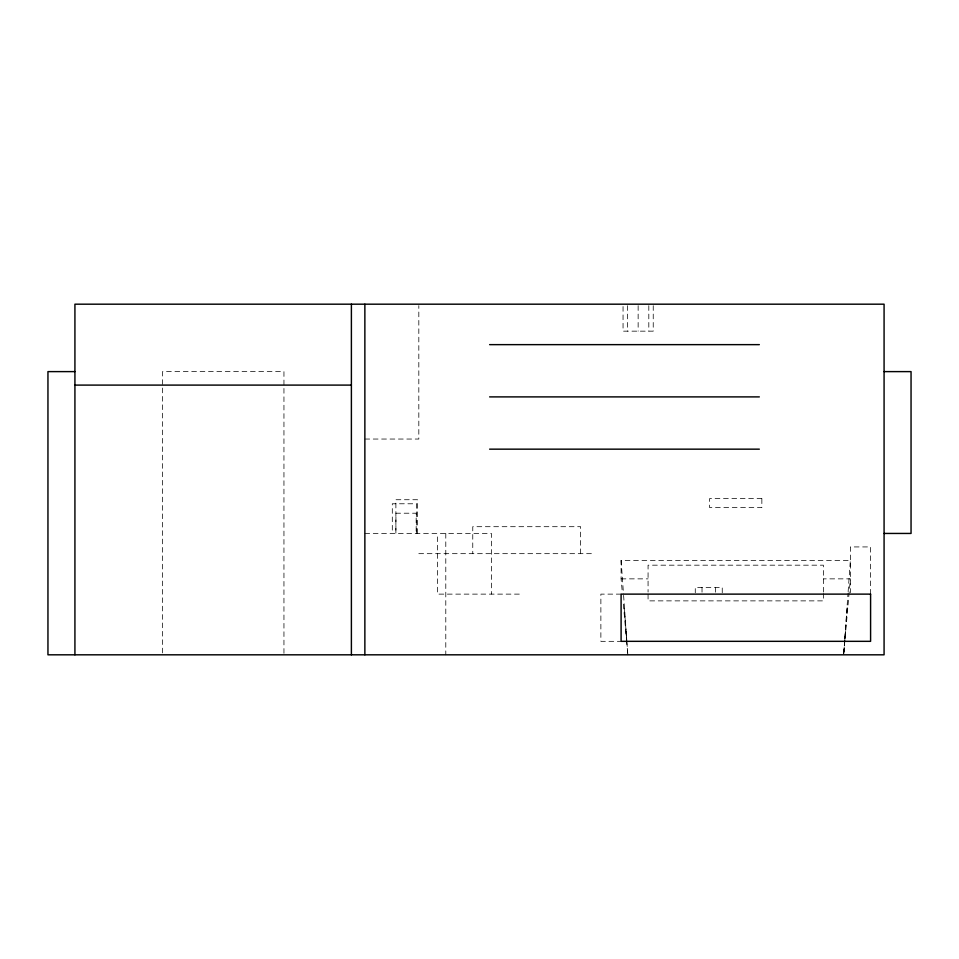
<?xml version="1.0" encoding="UTF-8"?>
<svg xmlns="http://www.w3.org/2000/svg" width="959" height="959" viewBox="0 0 959 959"><rect width="100%" height="100%" fill="white"/><g stroke="black" fill="none" stroke-linecap="round" stroke-linejoin="round"><path stroke-width="0.72" stroke-dasharray="4.79 3.6" d="M843.716 653.487L844.483 642.71M844.783 638.49L848.02 593.153M848.128 591.667L850.357 560.416L621.096 560.416L621.096 578.864L622.295 592.266M847.193 607.61L843.62 654.817L844.567 643.021M844.687 641.547L845.514 631.214M843.752 653.331L844.939 639.929M845.071 638.43L850.357 578.864L823.385 578.864M364.864 439.042L418.819 439.042L418.819 305.645M364.864 533.444L491.428 533.444L491.428 594.124M418.807 553.667L594.136 553.667M621.096 578.864L648.068 578.864M519.298 594.124L437.52 594.124L437.52 533.444M621.096 594.124L600.873 594.124L600.873 641.331L621.096 641.331M623.35 604.182L626.395 638.43M626.527 639.929L627.713 653.331M625.951 631.214L626.778 641.547M627.845 654.817L624.273 607.61M621.096 560.416L623.494 593.897M623.602 595.383L626.886 641.451M870.592 594.124L870.592 546.93L850.369 546.93L850.369 592.65M823.385 592.075L823.385 565.175L648.068 565.175L648.068 592.075M823.385 593.441L823.385 600.873L648.068 600.873L648.068 593.441M722.247 592.782L722.247 587.388L695.275 587.388L695.275 592.782M715.51 587.388L715.51 592.782M702.024 587.388L702.024 592.782M653.235 305.681L653.235 331.155L623.05 331.155L623.05 305.681M648.811 305.681L648.811 331.155M638.143 305.681L638.143 331.155M627.474 305.681L627.474 331.155M580.639 553.667L580.639 526.695L472.763 526.695L472.763 553.667M445.791 533.444L445.791 654.817M417.465 533.444L417.465 499.723L395.887 499.723L395.887 533.444L395.947 513.209L416.17 513.209L416.17 533.444M416.578 533.444L416.578 503.775L392.303 503.775L392.303 533.444M283.948 653.319L283.948 371.613L162.586 371.613L162.586 654.817M761.854 498.596L709.6 498.596L709.6 507.587L761.854 507.587L761.854 498.596"/><path stroke-width="1.44" d="M489.617 344.641L759.336 344.641M74.922 371.613L47.95 371.613L47.95 654.817L884.078 654.817L884.078 304.183L74.922 304.183L74.922 654.817M884.078 371.613L911.05 371.613L911.05 533.444L884.078 533.444M74.922 385.098L351.39 385.098M489.617 396.894L759.336 396.894M489.617 449.16L759.336 449.16M364.864 304.183L364.864 654.817M351.39 304.183L351.39 654.817M870.592 594.124L621.096 594.124L621.096 641.331L870.592 641.331L870.592 594.124"/></g></svg>
